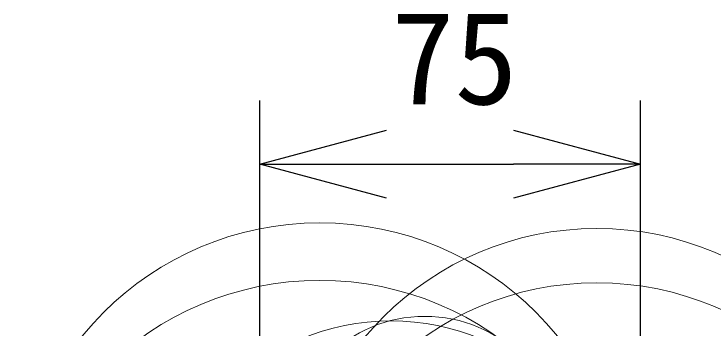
# Model space of a CAD drawing. Units: millimetres, scale not verified. Extents: x -63 to 62, y -56 to 57.
# Drawn here: x -33.59 to -19.8, y 33.39 to 39.57 of the extents above; entities that cross this region are included whole.
import ezdxf
from ezdxf.enums import TextEntityAlignment as Align

# ---------------------------------------------------------------- set-up
doc = ezdxf.new("R2010")
doc.units = ezdxf.units.MM
doc.header["$LTSCALE"] = 0.125
doc.layers.add('0-0_0', color=7, linetype='Continuous')
doc.layers.add('0-5_SUNPO', color=7, linetype='Continuous')
doc.layers.add('0-4_GAIKEI', color=1, linetype='Continuous', lineweight=18)
doc.styles.add('ＭＳ ゴシック', font='')
doc.styles.get('ＭＳ ゴシック').set_extended_font_data('MS Gothic')

# ---------------------------------------------------------------- blocks, each defined once
blk = doc.blocks.new('_Open30')
at = {"layer": '0-0_0'}
blk.add_line((0, 0), (-1, 0), dxfattribs=at)
blk.add_lwpolyline([(-1, 0.26795), (0, 0), (-1, -0.26795)], dxfattribs=at)
blk = doc.blocks.new('D1')
at = {"layer": '0-5_SUNPO'}
for p, q in [((35.7491, 345.2275), (35.7493, 351.2262)), ((43.2482, 345.2275), (43.2484, 351.226)), ((38.2492, 349.9761), (40.7484, 349.9761))]:
    blk.add_line(p, q, dxfattribs=at)
at = {"layer": '0-5_SUNPO', "xscale": 2.5, "yscale": 2.5}
for p, rotation in [((35.7492, 349.9762), 179.99809), ((43.2484, 349.976), 359.99809)]:
    blk.add_blockref('_Open30', p, dxfattribs=dict(at, rotation=rotation))
at = {"layer": '0-5_SUNPO', "style": 'ＭＳ ゴシック'}
blk.add_text('75', height=1.833, rotation=359.998, dxfattribs=at).set_placement((38.3372, 350.6011), align=Align.BOTTOM_LEFT)
blk = doc.blocks.new('D2')
at = {"layer": '0-5_SUNPO'}
for p, q in [((48.8032, 347.5774), (48.8032, 350.0774)), ((42.7181, 345.0775), (50.0532, 345.0774)), ((48.8031, 339.3774), (48.8032, 345.0774)), ((42.7181, 339.3775), (50.0531, 339.3774)), ((48.8031, 336.8774), (48.8031, 334.3774))]:
    blk.add_line(p, q, dxfattribs=at)
at = {"layer": '0-5_SUNPO', "xscale": 2.5, "yscale": 2.5}
for p, rotation in [((48.8032, 345.0774), 269.99952), ((48.8031, 339.3774), 89.99952)]:
    blk.add_blockref('_Open30', p, dxfattribs=dict(at, rotation=rotation))
at = {"layer": '0-5_SUNPO', "style": 'ＭＳ ゴシック'}
blk.add_text('57', height=1.833, rotation=90, dxfattribs=at).set_placement((48.1782, 340.9774), align=Align.BOTTOM_LEFT)

msp = doc.modelspace()

# ---------------------------------------------------------------- linework, layer by layer
at = {"layer": '0-4_GAIKEI'}
for centre, radius in [((-27.566, 29.4331), 6.0233), ((-22.1114, 29.4014), 5.9439), ((-27.566, 28.2997), 6.0233), ((-22.1114, 28.3314), 5.9439), ((-26.1671, 28.9735), 4.5508), ((-25.5004, 30.9157), 2.699)]:
    msp.add_circle(centre, radius, dxfattribs=at)

# ---------------------------------------------------------------- block references
at = {"layer": '0-5_SUNPO'}
for name in ['D1', 'D2']:
    msp.add_blockref(name, (-64.5003, -313.3611), dxfattribs=at)

doc.saveas('drawing.dxf')
